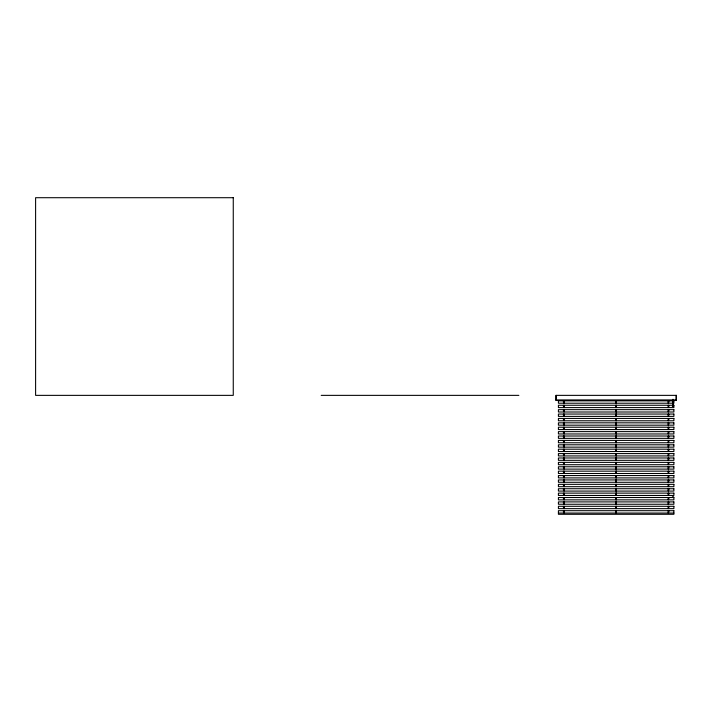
<?xml version="1.0" encoding="UTF-8"?>
<svg xmlns="http://www.w3.org/2000/svg" width="712" height="712" viewBox="0 0 712 712"><rect width="100%" height="100%" fill="white"/><g stroke="black" fill="none" stroke-linecap="round" stroke-linejoin="round"><path stroke-width="1.07" d="M321.201 395.365L518.861 395.365M556.223 400.073L676.088 400.073M564.064 401.034L563.441 401.034L563.441 402.236L564.064 402.236M615.836 401.034L616.467 401.034M668.239 401.034L668.871 401.034L668.871 402.236L668.239 402.236M615.836 402.236L616.467 402.236M672.635 403.9L673.338 403.9M672.635 404.211L673.338 404.211M564.064 405.422L563.441 405.422L563.441 406.632L564.064 406.632M615.836 405.422L616.467 405.422M668.239 405.422L668.871 405.422L668.871 406.632L668.239 406.632M672.359 406.41L673.614 406.41M615.836 406.632L616.467 406.632M564.064 409.818L563.441 409.818L563.441 411.029L564.064 411.029M615.836 409.818L616.467 409.818M668.239 409.818L668.871 409.818L668.871 411.029L668.239 411.029M615.836 411.029L616.467 411.029M564.064 414.206L563.441 414.206L563.441 415.416L564.064 415.416M615.836 414.206L616.467 414.206M668.239 414.215L668.871 414.215L668.871 415.416L668.239 415.416M615.836 415.416L616.467 415.416M564.064 418.603L563.441 418.603L563.441 419.813L564.064 419.813M615.836 418.603L616.467 418.603M668.239 418.603L668.871 418.603L668.871 419.813L668.239 419.813M615.836 419.813L616.467 419.813M564.064 422.999L563.441 422.999L563.441 424.201L564.064 424.201M615.836 422.999L616.467 422.999M668.239 422.999L668.871 422.999L668.871 424.201L668.239 424.201M615.836 424.201L616.467 424.201M564.064 427.387L563.441 427.387L563.441 428.597L564.064 428.597M615.836 427.387L616.467 427.387M668.239 427.387L668.871 427.387L668.871 428.597L668.239 428.597M615.836 428.597L616.467 428.597M564.064 431.784L563.441 431.784L563.441 432.994L564.064 432.994M615.836 431.784L616.467 431.784M668.239 431.784L668.871 431.784L668.871 432.994L668.239 432.994M615.836 432.994L616.467 432.994M564.064 436.171L563.441 436.171L563.441 437.382L564.064 437.382M615.836 436.171L616.467 436.171M668.239 436.18L668.871 436.18L668.871 437.382L668.239 437.382M615.836 437.382L616.467 437.382M564.064 440.568L563.441 440.568L563.441 441.778L564.064 441.778M615.836 440.568L616.467 440.568M668.239 440.568L668.871 440.568L668.871 441.778L668.239 441.778M615.836 441.778L616.467 441.778M564.064 444.964L563.441 444.964L563.441 446.166L564.064 446.166M615.836 444.964L616.467 444.964M668.239 444.964L668.871 444.964L668.871 446.166L668.239 446.166M615.836 446.166L616.467 446.166M564.064 449.352L563.441 449.352L563.441 450.562L564.064 450.562M615.836 449.352L616.467 449.352M668.239 449.352L668.871 449.352L668.871 450.562L668.239 450.562M615.836 450.562L616.467 450.562M564.064 453.749L563.441 453.749L563.441 454.959L564.064 454.959M615.836 453.749L616.467 453.749M668.239 453.749L668.871 453.749L668.871 454.959L668.239 454.959M615.836 454.959L616.467 454.959M564.064 458.136L563.441 458.136L563.441 459.347L564.064 459.347M615.836 458.136L616.467 458.136M668.239 458.145L668.871 458.145L668.871 459.347L668.239 459.347M615.836 459.347L616.467 459.347M564.064 462.533L563.441 462.533L563.441 463.743L564.064 463.743M615.836 462.533L616.467 462.533M668.239 462.533L668.871 462.533L668.871 463.743L668.239 463.743M615.836 463.743L616.467 463.743M564.064 466.93L563.441 466.93L563.441 468.131L564.064 468.131M615.836 466.93L616.467 466.93M668.239 466.93L668.871 466.93L668.871 468.131L668.239 468.131M615.836 468.131L616.467 468.131M564.064 471.317L563.441 471.317L563.441 472.528L564.064 472.528M615.836 471.317L616.467 471.317M668.239 471.317L668.871 471.317L668.871 472.528L668.239 472.528M615.836 472.528L616.467 472.528M564.064 475.714L563.441 475.714L563.441 476.924L564.064 476.924M615.836 475.714L616.467 475.714M668.239 475.714L668.871 475.714L668.871 476.924L668.239 476.924M615.836 476.924L616.467 476.924M564.064 480.102L563.441 480.102L563.441 481.312L564.064 481.312M615.836 480.102L616.467 480.102M668.239 480.111L668.871 480.111L668.871 481.312L668.239 481.312M615.836 481.312L616.467 481.312M564.064 484.498L563.441 484.498L563.441 485.709L564.064 485.709M615.836 484.498L616.467 484.498M668.239 484.498L668.871 484.498L668.871 485.709L668.239 485.709M615.836 485.709L616.467 485.709M564.064 488.895L563.441 488.895L563.441 490.096L564.064 490.096M615.836 488.895L616.467 488.895M668.239 488.895L668.871 488.895L668.871 490.096L668.239 490.096M615.836 490.096L616.467 490.096M564.064 493.283L563.441 493.283L563.441 494.493L564.064 494.493M615.836 493.283L616.467 493.283M668.239 493.283L668.871 493.283L668.871 494.493L668.239 494.493M615.836 494.493L616.467 494.493M672.359 496.78L673.614 496.78M564.064 497.679L563.441 497.679L563.441 498.889L564.064 498.889M615.836 497.679L616.467 497.679M668.239 497.679L668.871 497.679L668.871 498.889L668.239 498.889M615.836 498.889L616.467 498.889M564.064 502.067L563.441 502.067L563.441 503.277L564.064 503.277M615.836 502.067L616.467 502.067M668.239 502.076L668.871 502.076L668.871 503.277L668.239 503.277M615.836 503.277L616.467 503.277M564.064 506.463L563.441 506.463L563.441 507.674L564.064 507.674M615.836 506.463L616.467 506.463M668.239 506.463L668.871 506.463L668.871 507.674L668.239 507.674M615.836 507.674L616.467 507.674M564.064 510.86L563.441 510.86L563.441 512.062L564.064 512.062M615.836 510.86L616.467 510.86M668.239 510.86L668.871 510.86L668.871 512.062L668.239 512.062M615.836 512.062L616.467 512.062M558.413 513.041L673.89 513.041M676.088 395.365L676.088 400.384M673.338 399.343L673.338 406.41M672.635 399.343L672.635 406.41M668.239 400.865L668.239 403.215M668.239 405.262L668.239 407.602M668.239 409.658L668.239 411.999M668.239 414.046L668.239 416.395M668.239 418.442L668.239 420.783M668.239 422.83L668.239 425.18M668.239 427.227L668.239 429.567M668.239 431.623L668.239 433.964M668.239 436.011L668.239 438.361M668.239 440.408L668.239 442.748M668.239 444.795L668.239 447.145M668.239 449.192L668.239 451.533M668.239 453.589L668.239 455.929M668.239 457.976L668.239 460.326M668.239 462.373L668.239 464.714M668.239 466.761L668.239 469.11M668.239 471.157L668.239 473.498M668.239 475.554L668.239 477.894M668.239 479.941L668.239 482.291M668.239 484.338L668.239 486.679M668.239 488.726L668.239 491.075M668.239 493.122L668.239 495.463M668.239 497.519L668.239 499.86M668.239 501.907L668.239 504.256M668.239 506.303L668.239 508.644M668.239 510.691L668.239 513.041M616.467 400.865L616.467 403.215M616.467 405.262L616.467 407.602M616.467 409.658L616.467 411.999M616.467 414.046L616.467 416.395M616.467 418.442L616.467 420.783M616.467 422.83L616.467 425.18M616.467 427.227L616.467 429.567M616.467 431.623L616.467 433.964M616.467 436.011L616.467 438.361M616.467 440.408L616.467 442.748M616.467 444.795L616.467 447.145M616.467 449.192L616.467 451.533M616.467 453.589L616.467 455.929M616.467 457.976L616.467 460.326M616.467 462.373L616.467 464.714M616.467 466.761L616.467 469.11M616.467 471.157L616.467 473.498M616.467 475.554L616.467 477.894M616.467 479.941L616.467 482.291M616.467 484.338L616.467 486.679M616.467 488.726L616.467 491.075M616.467 493.122L616.467 495.463M616.467 497.519L616.467 499.86M616.467 501.907L616.467 504.256M616.467 506.303L616.467 508.644M616.467 510.691L616.467 513.041M615.836 400.865L615.836 403.215M615.836 405.262L615.836 407.602M615.836 409.658L615.836 411.999M615.836 414.046L615.836 416.395M615.836 418.442L615.836 420.783M615.836 422.83L615.836 425.18M615.836 427.227L615.836 429.567M615.836 431.623L615.836 433.964M615.836 436.011L615.836 438.361M615.836 440.408L615.836 442.748M615.836 444.795L615.836 447.145M615.836 449.192L615.836 451.533M615.836 453.589L615.836 455.929M615.836 457.976L615.836 460.326M615.836 462.373L615.836 464.714M615.836 466.761L615.836 469.11M615.836 471.157L615.836 473.498M615.836 475.554L615.836 477.894M615.836 479.941L615.836 482.291M615.836 484.338L615.836 486.679M615.836 488.726L615.836 491.075M615.836 493.122L615.836 495.463M615.836 497.519L615.836 499.86M615.836 501.907L615.836 504.256M615.836 506.303L615.836 508.644M615.836 510.691L615.836 513.041M564.064 400.865L564.064 403.215M564.064 405.262L564.064 407.602M564.064 409.658L564.064 411.999M564.064 414.046L564.064 416.395M564.064 418.442L564.064 420.783M564.064 422.83L564.064 425.18M564.064 427.227L564.064 429.567M564.064 431.623L564.064 433.964M564.064 436.011L564.064 438.361M564.064 440.408L564.064 442.748M564.064 444.795L564.064 447.145M564.064 449.192L564.064 451.533M564.064 453.589L564.064 455.929M564.064 457.976L564.064 460.326M564.064 462.373L564.064 464.714M564.064 466.761L564.064 469.11M564.064 471.157L564.064 473.498M564.064 475.554L564.064 477.894M564.064 479.941L564.064 482.291M564.064 484.338L564.064 486.679M564.064 488.726L564.064 491.075M564.064 493.122L564.064 495.463M564.064 497.519L564.064 499.86M564.064 501.907L564.064 504.256M564.064 506.303L564.064 508.644M564.064 510.691L564.064 513.041M556.223 395.365L556.223 400.384M233.26 197.705L35.6 197.705L35.6 395.365L233.26 395.365L233.26 197.705M676.4 395.365L555.903 395.365L555.903 400.384L676.4 400.384L676.4 395.365M673.89 400.874L558.413 400.865L558.413 403.215L673.89 403.215L673.89 400.874M673.89 405.262L558.413 405.262L558.413 407.602L673.89 407.602L673.89 405.262M673.89 409.658L558.413 409.658L558.413 411.999L673.89 411.999L673.89 409.658M673.89 414.046L558.413 414.046L558.413 416.395L673.89 416.395L673.89 414.046M673.89 418.442L558.413 418.442L558.413 420.783L673.89 420.783L673.89 418.442M673.89 422.839L558.413 422.83L558.413 425.18L673.89 425.18L673.89 422.839M673.89 427.227L558.413 427.227L558.413 429.567L673.89 429.567L673.89 427.227M673.89 431.623L558.413 431.623L558.413 433.964L673.89 433.964L673.89 431.623M673.89 436.011L558.413 436.011L558.413 438.361L673.89 438.361L673.89 436.011M673.89 440.408L558.413 440.408L558.413 442.748L673.89 442.748L673.89 440.408M673.89 444.804L558.413 444.795L558.413 447.145L673.89 447.145L673.89 444.804M673.89 449.192L558.413 449.192L558.413 451.533L673.89 451.533L673.89 449.192M673.89 453.589L558.413 453.589L558.413 455.929L673.89 455.929L673.89 453.589M673.89 457.976L558.413 457.976L558.413 460.326L673.89 460.326L673.89 457.976M673.89 462.373L558.413 462.373L558.413 464.714L673.89 464.714L673.89 462.373M673.89 466.769L558.413 466.761L558.413 469.11L673.89 469.11L673.89 466.769M673.89 471.157L558.413 471.157L558.413 473.498L673.89 473.498L673.89 471.157M673.89 475.554L558.413 475.554L558.413 477.894L673.89 477.894L673.89 475.554M673.89 479.941L558.413 479.941L558.413 482.291L673.89 482.291L673.89 479.941M673.89 484.338L558.413 484.338L558.413 486.679L673.89 486.679L673.89 484.338M673.89 488.735L558.413 488.726L558.413 491.075L673.89 491.075L673.89 488.735M673.89 493.122L558.413 493.122L558.413 495.463L673.89 495.463L673.89 493.122M673.89 497.519L558.413 497.519L558.413 499.86L673.89 499.86L673.89 497.519M673.89 501.907L558.413 501.907L558.413 504.256L673.89 504.256L673.89 501.907M673.89 506.303L558.413 506.303L558.413 508.644L673.89 508.644L673.89 506.303M673.89 510.7L558.413 510.691L558.413 514.295L673.89 514.295L673.89 510.7"/></g></svg>
